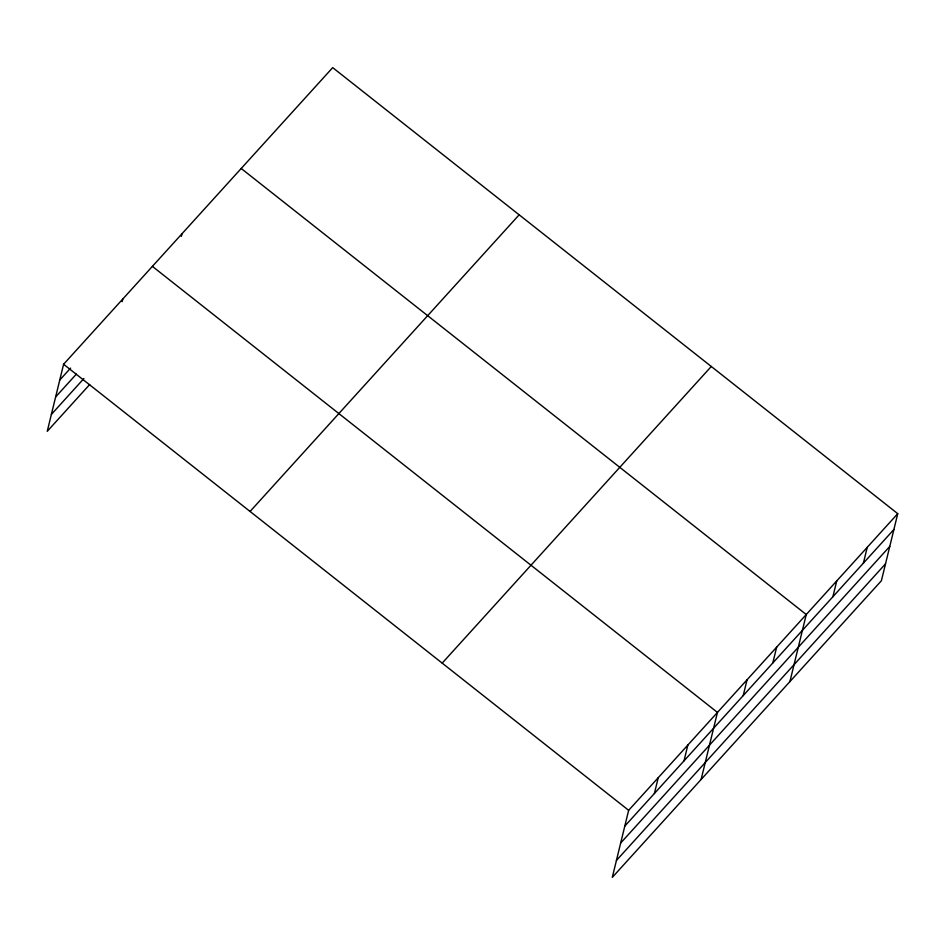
<?xml version="1.0" encoding="UTF-8"?>
<svg xmlns="http://www.w3.org/2000/svg" width="945" height="945" viewBox="0 0 945 945"><rect width="100%" height="100%" fill="white"/><g stroke="black" fill="none" stroke-linecap="round" stroke-linejoin="round"><path stroke-width="1.42" d="M897.75 513.678L628.649 810.314L612.301 877.373L881.401 580.738L897.75 513.678L332.699 67.627L63.599 364.262L47.25 431.322L89.68 384.544M122.153 301.632L122.803 298.998M181.357 236.38L181.995 233.734M654.401 793.493L658.252 777.688M684.003 760.867L687.854 745.05M701.107 779.483L717.456 712.424L152.405 266.372M743.207 695.603L747.058 679.798M772.797 662.977L776.66 647.171M789.914 681.593L806.262 614.534L241.199 168.482M832.899 596.732L836.75 580.915M863.399 563.114L867.25 547.297M59.748 380.067L70.591 368.101M55.625 396.983L76.344 374.137M51.373 414.406L83.928 378.508M250.071 511.458L519.159 214.822M442.189 663.118L711.278 366.483M624.799 826.119L893.899 529.495M620.676 843.034L889.777 546.411M616.423 860.458L885.524 563.834M63.599 364.262L628.649 810.314"/></g></svg>
